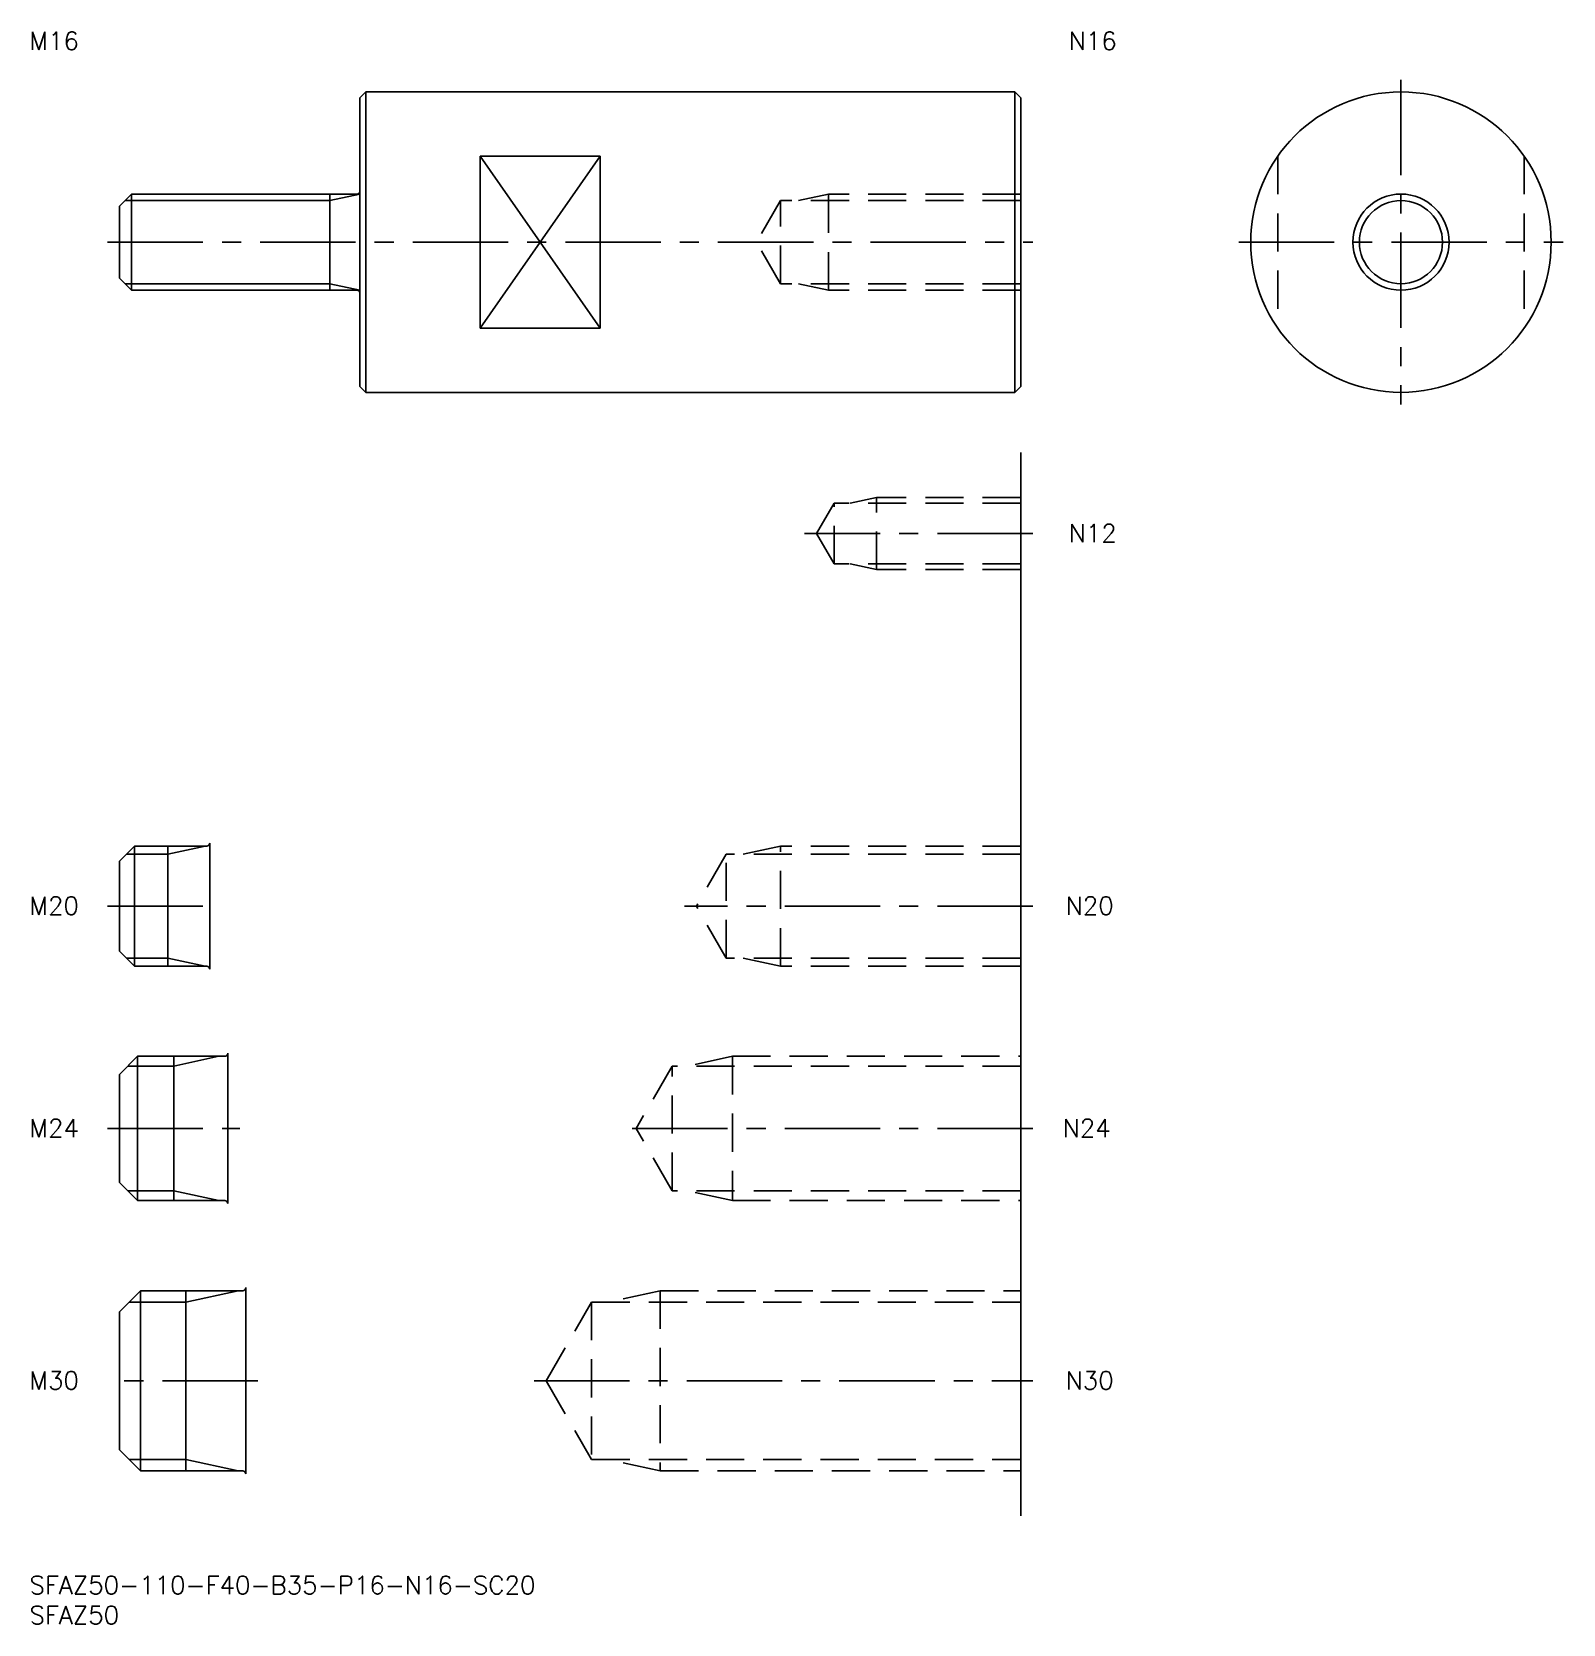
# Model space of a CAD drawing. Extents: x 0 to 255, y -8 to 257.
import ezdxf

# ---------------------------------------------------------------- set-up
doc = ezdxf.new("R2010")
doc.units = 0
doc.header["$LTSCALE"] = 0.5
doc.linetypes.add('CENTER', pattern=[50.8, 31.75, -6.35, 6.35, -6.35])
doc.linetypes.add('DASHED', pattern=[19.05, 12.7, -6.35])
for name, color, linetype in [('MSM_CENTER', 1, 'CENTER'), ('MSM_CONTINUOUS', 7, 'CONTINUOUS'), ('MSM_DASHED', 4, 'DASHED'), ('MSM_NARROW', 5, 'CONTINUOUS'), ('MSM_PART_NUMBER', 7, 'CONTINUOUS')]:
    doc.layers.add(name, color=color, linetype=linetype)
doc.styles.get("Standard").update_dxf_attribs({"font": 'txt.shx', "height": 1, "bigfont": 'bigfont.shx'})

# ---------------------------------------------------------------- blocks, each defined once
blk = doc.blocks.new('*U10')
at = {"layer": 'MSM_PART_NUMBER'}
blk.add_text('SFAZ50-110-F40-B35-P16-N16-SC20', height=3, dxfattribs=at).set_placement((0, -3))
blk = doc.blocks.new('*U11')
at = {"layer": 'MSM_PART_NUMBER'}
blk.add_text('SFAZ50', height=3, dxfattribs=at).set_placement((0, -8))
blk = doc.blocks.new('*U12')
at = {"layer": 'MSM_PART_NUMBER'}
blk.add_text('M30', height=3, dxfattribs=at).set_placement((0, 31.06))
blk = doc.blocks.new('*U13')
at = {"layer": 'MSM_PART_NUMBER'}
blk.add_text('M24', height=3, dxfattribs=at).set_placement((0, 73.06))
blk = doc.blocks.new('*U14')
at = {"layer": 'MSM_PART_NUMBER'}
blk.add_text('M20', height=3, dxfattribs=at).set_placement((0, 110.06))
blk = doc.blocks.new('*U15')
at = {"layer": 'MSM_PART_NUMBER'}
blk.add_text('N30', height=3, dxfattribs=at).set_placement((172.5, 31.06))
blk = doc.blocks.new('*U16')
at = {"layer": 'MSM_PART_NUMBER'}
blk.add_text('N24', height=3, dxfattribs=at).set_placement((172, 73.06))
blk = doc.blocks.new('*U17')
at = {"layer": 'MSM_PART_NUMBER'}
blk.add_text('N20', height=3, dxfattribs=at).set_placement((172.5, 110.06))
blk = doc.blocks.new('*U18')
at = {"layer": 'MSM_PART_NUMBER'}
blk.add_text('N12', height=3, dxfattribs=at).set_placement((173, 172.06))
blk = doc.blocks.new('*U19')
at = {"layer": 'MSM_PART_NUMBER'}
blk.add_text('M16', height=3, dxfattribs=at).set_placement((0, 253.999996))
blk = doc.blocks.new('*U20')
at = {"layer": 'MSM_PART_NUMBER'}
blk.add_text('N16', height=3, dxfattribs=at).set_placement((173, 254))

msp = doc.modelspace()

# ---------------------------------------------------------------- linework, layer by layer
at = {"layer": 'MSM_CENTER'}
for p, q in [((228.29, 249), (228.29, 195)), ((13, 222), (167, 222)), ((201.29, 222), (255.29, 222)), ((167, 173.5), (129, 173.5)), ((13, 111.5), (32, 111.5)), ((167, 111.5), (109, 111.5)), ((13, 74.5), (35, 74.5)), ((167, 74.5), (99, 74.5)), ((38, 32.5), (13, 32.5)), ((84, 32.5), (167, 32.5))]:
    msp.add_line(p, q, dxfattribs=at)
at = {"layer": 'MSM_CONTINUOUS'}
for p, q in [((55, 246), (56, 247)), ((56, 247), (164, 247)), ((56, 247), (56, 197)), ((164, 247), (164, 197)), ((164, 247), (165, 246)), ((55, 246), (55, 198)), ((165, 246), (165, 198)), ((95, 236.31), (75, 236.31)), ((75, 236.31), (75, 207.69)), ((95, 207.69), (95, 236.31)), ((17, 230), (15, 228)), ((15, 216), (15, 228)), ((54.5, 230), (17, 230)), ((17, 214), (17, 230)), ((50, 230), (50, 214)), ((17, 214), (15, 216)), ((54.5, 214), (17, 214)), ((95, 207.69), (75, 207.69)), ((55, 198), (56, 197)), ((56, 197), (164, 197)), ((165, 198), (164, 197)), ((165, 187), (165, 10)), ((30, 122), (30, 101)), ((17.5, 121.5), (15, 119)), ((29.5, 121.5), (17.5, 121.5)), ((17.5, 121.5), (17.5, 101.5)), ((23, 121.5), (23, 101.5)), ((15, 104), (15, 119)), ((17.5, 101.5), (15, 104)), ((29.5, 101.5), (17.5, 101.5)), ((18, 86.5), (15, 83.5)), ((32.5, 86.5), (18, 86.5)), ((18, 62.5), (18, 86.5)), ((24, 86.5), (24, 62.5)), ((33, 87), (33, 62)), ((15, 65.5), (15, 83.5)), ((18, 62.5), (15, 65.5)), ((32.5, 62.5), (18, 62.5)), ((36, 48), (36, 17)), ((18.5, 47.5), (15, 44)), ((18.5, 47.5), (35.5, 47.5)), ((18.5, 17.5), (18.5, 47.5)), ((26, 47.5), (26, 17.5)), ((15, 44), (15, 21)), ((18.5, 17.5), (15, 21)), ((18.5, 17.5), (35.5, 17.5))]:
    msp.add_line(p, q, dxfattribs=at)
for radius in [25, 6.92]:
    msp.add_circle((228.29, 222), radius, dxfattribs=at)
for centre, start, end in [((54.5, 230.5), 270, 0), ((54.5, 213.5), 0, 90), ((29.5, 122), 270, 0), ((29.5, 101), 0, 90), ((32.5, 87), 270, 0), ((32.5, 62), 0, 90), ((35.5, 48), 270, 0), ((35.5, 17), 0, 90)]:
    msp.add_arc(centre, 0.5, start, end, dxfattribs=at)
at = {"layer": 'MSM_DASHED'}
for p, q in [((207.79, 236.31), (207.79, 207.69)), ((248.79, 236.31), (248.79, 207.69)), ((124.99, 228.92), (121, 222)), ((124.99, 215.08), (124.99, 228.92)), ((165, 228.92), (124.99, 228.92)), ((133, 230), (128, 228.92)), ((133, 214), (133, 230)), ((165, 230), (133, 230)), ((124.99, 215.08), (121, 222)), ((165, 215.08), (124.99, 215.08)), ((133, 214), (128, 215.08)), ((165, 214), (133, 214)), ((133.92, 178.55), (131, 173.5)), ((133.92, 168.45), (133.92, 178.55)), ((165, 178.55), (133.92, 178.55)), ((141, 179.5), (136.62, 178.55)), ((141, 167.5), (141, 179.5)), ((165, 179.5), (141, 179.5)), ((133.92, 168.45), (131, 173.5)), ((165, 168.45), (133.92, 168.45)), ((141, 167.5), (136.62, 168.45)), ((165, 167.5), (141, 167.5)), ((115.99, 120.15), (111, 111.5)), ((165, 120.15), (115.99, 120.15)), ((115.99, 102.85), (115.99, 120.15)), ((125, 121.5), (118.75, 120.15)), ((165, 121.5), (125, 121.5)), ((125, 101.5), (125, 121.5)), ((115.99, 102.85), (111, 111.5)), ((165, 102.85), (115.99, 102.85)), ((125, 101.5), (118.75, 102.85)), ((165, 101.5), (125, 101.5)), ((106.99, 84.88), (101, 74.5)), ((106.99, 64.12), (106.99, 84.88)), ((165, 84.88), (106.99, 84.88)), ((117, 86.5), (109.5, 84.88)), ((117, 86.5), (165, 86.5)), ((117, 86.5), (117, 62.5)), ((106.99, 64.12), (101, 74.5)), ((165, 64.12), (106.99, 64.12)), ((117, 62.5), (109.5, 64.12)), ((117, 62.5), (165, 62.5)), ((86, 32.5), (93.57, 45.61)), ((93.57, 45.61), (165, 45.61)), ((93.57, 45.61), (93.57, 19.39)), ((105, 47.5), (96.25, 45.61)), ((105, 47.5), (165, 47.5)), ((105, 47.5), (105, 17.5)), ((86, 32.5), (93.57, 19.39)), ((93.57, 19.39), (165, 19.39)), ((105, 17.5), (96.25, 19.39)), ((105, 17.5), (165, 17.5))]:
    msp.add_line(p, q, dxfattribs=at)
at = {"layer": 'MSM_NARROW'}
for p, q in [((75, 236.31), (95, 207.69)), ((75, 207.69), (95, 236.31)), ((50, 228.92), (15.92, 228.92)), ((50, 228.92), (55, 230)), ((50, 215.08), (15.92, 215.08)), ((50, 215.08), (55, 214)), ((23, 120.15), (16.15, 120.15)), ((23, 120.15), (29.25, 121.5)), ((23, 102.85), (16.15, 102.85)), ((23, 102.85), (29.25, 101.5)), ((24, 84.88), (16.38, 84.88)), ((24, 84.88), (31.5, 86.5)), ((24, 64.12), (16.38, 64.12)), ((24, 64.12), (31.5, 62.5)), ((16.61, 45.61), (26, 45.61)), ((26, 45.61), (34.75, 47.5)), ((16.61, 19.39), (26, 19.39)), ((26, 19.39), (34.75, 17.5))]:
    msp.add_line(p, q, dxfattribs=at)
msp.add_circle((228.29, 222), 8, dxfattribs=at)

# ---------------------------------------------------------------- block references
at = {"layer": 'MSM_CONTINUOUS'}
for name in ['*U19', '*U20', '*U18', '*U14', '*U17', '*U13', '*U16', '*U12', '*U15', '*U10', '*U11']:
    msp.add_blockref(name, (0, 0), dxfattribs=at)

doc.saveas('drawing.dxf')
